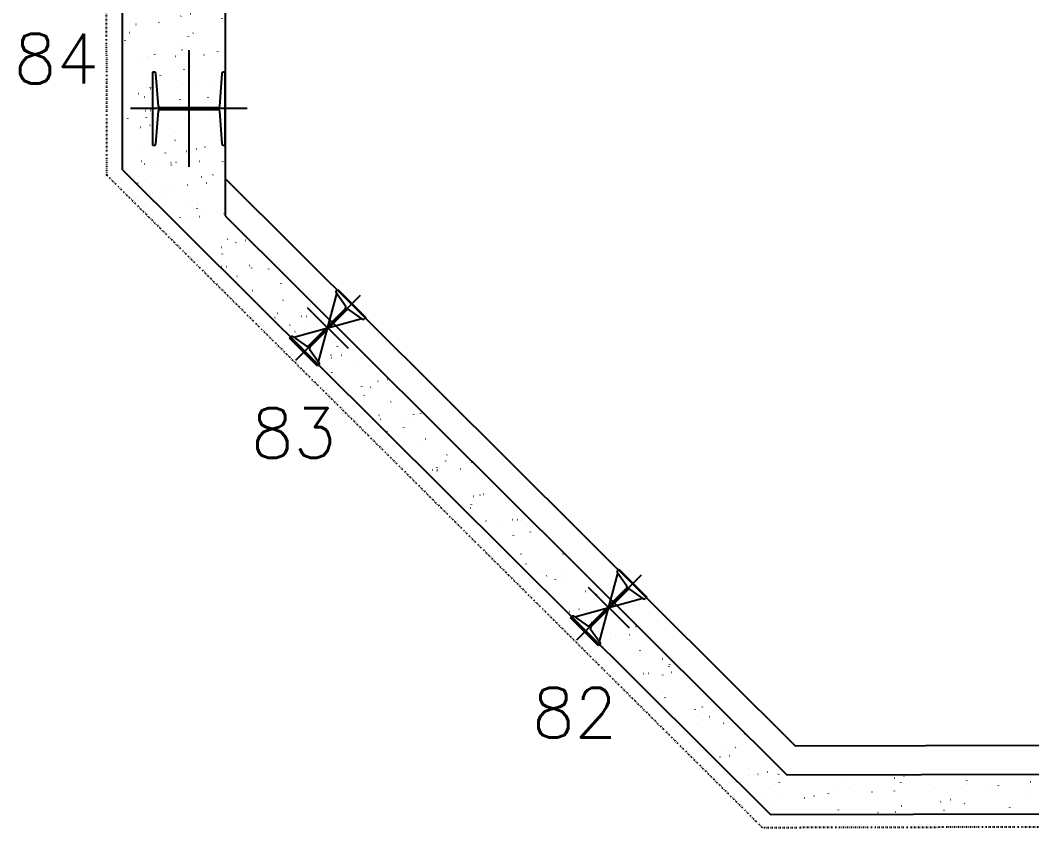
# Model space of a CAD drawing. Extents: x -40810 to 33675, y -2018 to 21213.
# Drawn here: x -11166.5 to -10783.7, y 8685.1 to 8990.5 of the extents above; entities that cross this region are included whole.
import ezdxf

# ---------------------------------------------------------------- set-up
doc = ezdxf.new("R2010")
doc.units = 0
doc.linetypes.add('ESTILO_TQS_0003', pattern=[1.5, 0.5, -0.4, 0.1, -0.5])
doc.layers.get('0').update_dxf_attribs({"color": 1, "lineweight": 9})
for name, color, linetype in [('19', 5, 'Continuous'), ('24', 5, 'ESTILO_TQS_0003'), ('49', 20, 'Continuous'), ('51', 6, 'Continuous'), ('52', 21, 'Continuous')]:
    doc.layers.add(name, color=color, linetype=linetype)
doc.styles.get("Standard").update_dxf_attribs({"font": 'romans.shx', "width": 0.8})

# ---------------------------------------------------------------- blocks, each defined once
blk = doc.blocks.new('_H9EFD498501-001')
for p, q in [((463.800573, 191.457321), (463.810363, 191.53168)), ((483.405033, 192.325287), (483.478255, 192.34152)), ((487.066143, 193.136936), (487.139365, 193.153168)), ((510.860536, 191.381069), (510.906193, 191.44057)), ((460.926458, 189.55709), (460.972115, 189.616592)), ((466.197815, 188.510539), (466.271038, 188.526772)), ((485.893497, 190.469079), (485.939154, 190.528581)), ((498.975725, 188.520921), (498.985514, 188.59528)), ((508.463538, 188.25724), (508.509195, 188.316741)), ((522.814141, 189.51287), (522.82393, 189.587228)), ((533.430577, 189.169229), (533.476234, 189.22873)), ((535.016459, 190.876707), (535.089682, 190.89294)), ((449.356709, 184.776955), (449.429931, 184.793188)), ((451.049261, 184.640886), (451.05905, 184.715244)), ((453.017819, 185.588604), (453.091041, 185.604837)), ((458.52946, 186.433261), (458.575117, 186.492763)), ((475.063887, 186.971285), (475.073677, 187.045643)), ((483.496499, 187.345251), (483.542156, 187.404752)), ((504.629246, 184.140024), (504.702468, 184.156257)), ((517.809242, 187.061959), (517.882465, 187.078192)), ((534.077455, 185.026834), (534.087244, 185.101192)), ((438.19396, 182.302233), (438.19396, 182.302233)), ((438.19396, 182.302233), (438.19396, 182.302233)), ((438.19396, 182.302233), (438.19396, 182.302233)), ((462.312575, 180.15485), (462.322364, 180.229208)), ((486.224412, 181.704486), (486.234201, 181.778844)), ((500.968136, 183.328376), (501.041358, 183.344609)), ((502.208514, 180.105534), (502.254171, 180.165036)), ((510.062828, 182.696435), (510.072618, 182.770793)), ((527.175553, 181.017523), (527.22121, 181.077025)), ((438.38323, 178.472229), (438.38323, 178.472229)), ((438.38323, 178.472229), (438.38323, 178.472229)), ((450.240946, 178.501127), (450.240946, 178.501127)), ((452.447045, 178.506504), (452.447045, 178.506504)), ((452.447045, 178.506504), (452.447045, 178.506504)), ((462.098663, 178.530026), (462.098663, 178.530026)), ((462.098663, 178.530026), (462.098663, 178.530026)), ((462.098663, 178.530026), (462.098663, 178.530026)), ((473.956379, 178.558925), (473.956379, 178.558925)), ((473.956379, 178.558925), (473.956379, 178.558925)), ((473.956379, 178.558925), (473.956379, 178.558925)), ((476.759756, 178.565757), (476.759756, 178.565757)), ((477.241475, 179.193545), (477.287132, 179.253047)), ((479.515647, 178.572473), (479.515647, 178.572473)), ((479.515647, 178.572473), (479.515647, 178.572473)), ((483.760919, 179.513627), (483.834141, 179.52986)), ((485.814096, 178.587823), (485.814096, 178.587823)), ((485.814096, 178.587823), (485.814096, 178.587823)), ((497.671812, 178.616722), (497.671812, 178.616722)), ((497.671812, 178.616722), (497.671812, 178.616722)), ((501.072468, 178.62501), (501.072468, 178.62501)), ((509.529528, 178.645621), (509.529528, 178.645621)), ((521.387245, 178.67452), (521.387245, 178.67452)), ((525.38518, 178.684263), (525.38518, 178.684263)), ((533.244961, 178.703418), (533.244961, 178.703418)), ((533.244961, 178.703418), (533.244961, 178.703418)), ((533.244961, 178.703418), (533.244961, 178.703418))]:
    blk.add_line(p, q)
blk = doc.blocks.new('_H9EFD498501-000')
for p, q in [((197.190709, 417.339344), (197.200499, 417.413702)), ((198.965009, 417.424696), (199.010666, 417.484197)), ((197.112982, 416.748949), (197.112982, 416.748949)), ((197.869192, 415.9966), (197.869192, 415.9966)), ((202.822831, 413.71398), (202.896053, 413.730213)), ((200.648124, 413.231859), (200.648124, 413.231859)), ((208.454023, 412.853307), (208.463813, 412.927666)), ((207.594078, 406.321372), (207.594078, 406.321372)), ((207.594078, 406.321372), (207.594078, 406.321372)), ((207.594078, 406.321372), (207.594078, 406.321372)), ((216.941945, 409.227005), (216.987602, 409.286507)), ((219.614548, 407.586508), (219.624337, 407.660867)), ((208.954797, 404.9676), (208.954797, 404.9676)), ((208.954797, 404.9676), (208.954797, 404.9676)), ((209.117901, 404.974721), (209.19283, 404.977993)), ((211.243783, 402.690302), (211.243783, 402.690302)), ((211.243783, 402.690302), (211.243783, 402.690302)), ((211.243783, 402.690302), (211.243783, 402.690302)), ((211.630745, 402.305316), (211.630745, 402.305316)), ((211.630745, 402.305316), (211.630745, 402.305316)), ((211.630745, 402.305316), (211.630745, 402.305316)), ((213.198062, 404.347882), (213.243719, 404.407384)), ((216.724825, 403.90542), (216.798047, 403.921653)), ((219.233264, 405.416368), (219.308193, 405.419639)), ((220.385935, 404.717068), (220.459157, 404.733301)), ((221.10648, 405.498154), (221.181409, 405.501425)), ((230.701651, 401.762022), (230.711441, 401.83638)), ((218.075173, 395.893794), (218.075173, 395.893794)), ((218.075173, 395.893794), (218.075173, 395.893794)), ((231.174998, 396.150192), (231.220655, 396.209693)), ((234.287928, 394.908508), (234.36115, 394.924741)), ((237.949038, 395.720157), (238.02226, 395.73639)), ((221.839443, 392.148745), (221.839443, 392.148745)), ((221.839443, 392.148745), (221.839443, 392.148745)), ((221.839443, 392.148745), (221.839443, 392.148745)), ((228.778, 393.026363), (228.823657, 393.085864)), ((229.213653, 390.45955), (229.223442, 390.533909)), ((225.392298, 388.614031), (225.392298, 388.614031)), ((225.392298, 388.614031), (225.392298, 388.614031)), ((228.312596, 385.708645), (228.312596, 385.708645)), ((228.312596, 385.708645), (228.312596, 385.708645)), ((228.312596, 385.708645), (228.312596, 385.708645)), ((228.556268, 385.466217), (228.556268, 385.466217)), ((228.556268, 385.466217), (228.556268, 385.466217)), ((228.556268, 385.466217), (228.556268, 385.466217)), ((228.775604, 385.72886), (228.850532, 385.732132)), ((230.648819, 385.810647), (230.723748, 385.813918)), ((239.490396, 386.196678), (239.565324, 386.19995)), ((240.374178, 385.192751), (240.383967, 385.26711)), ((246.754936, 384.828672), (246.800593, 384.888174)), ((232.435102, 381.607189), (232.435102, 381.607189)), ((232.435102, 381.607189), (232.435102, 381.607189)), ((234.643815, 382.096849), (234.717037, 382.113082)), ((251.461281, 379.368265), (251.471071, 379.442623)), ((240.499912, 376.676967), (240.545569, 376.736468)), ((239.037363, 375.03864), (239.037363, 375.03864)), ((239.037363, 375.03864), (239.037363, 375.03864)), ((239.153851, 374.922746), (239.153851, 374.922746)), ((252.206918, 373.099937), (252.280141, 373.11617)), ((243.030762, 371.065632), (243.030762, 371.065632)), ((243.030762, 371.065632), (243.030762, 371.065632)), ((249.973283, 368.065793), (249.983072, 368.140152)), ((258.476848, 368.479276), (258.522505, 368.538778)), ((247.670394, 366.44969), (247.670394, 366.44969)), ((247.670394, 366.44969), (247.670394, 366.44969)), ((249.032735, 366.509171), (249.107664, 366.512443)), ((249.518459, 364.611062), (249.518459, 364.611062)), ((249.518459, 364.611062), (249.518459, 364.611062)), ((249.518459, 364.611062), (249.518459, 364.611062)), ((254.732965, 363.600153), (254.778622, 363.659655)), ((259.148098, 366.950817), (259.223027, 366.954089)), ((261.021314, 367.032604), (261.096242, 367.035875)), ((269.770022, 364.103026), (269.843244, 364.119259)), ((252.915404, 361.231462), (252.915404, 361.231462)), ((252.915404, 361.231462), (252.915404, 361.231462)), ((252.915404, 361.231462), (252.915404, 361.231462)), ((253.626421, 360.524076), (253.626421, 360.524076)), ((256.590026, 361.181091), (256.663248, 361.197324)), ((261.133807, 362.798994), (261.143597, 362.873353)), ((272.220911, 356.974507), (272.2307, 357.048866)), ((259.999554, 354.183485), (259.999554, 354.183485)), ((259.999554, 354.183485), (259.999554, 354.183485)), ((270.312903, 352.278634), (270.35856, 352.338135)), ((272.709901, 355.402463), (272.755558, 355.461964)), ((274.15313, 352.18418), (274.226352, 352.200413)), ((264.22208, 349.982519), (264.22208, 349.982519)), ((264.22208, 349.982519), (264.22208, 349.982519)), ((264.22208, 349.982519), (264.22208, 349.982519)), ((270.49202, 351.372531), (270.565242, 351.388764)), ((266.676957, 347.540177), (266.676957, 347.540177)), ((266.676957, 347.540177), (266.676957, 347.540177)), ((267.028193, 347.190735), (267.028193, 347.190735)), ((267.028193, 347.190735), (267.028193, 347.190735)), ((267.028193, 347.190735), (267.028193, 347.190735)), ((268.690437, 347.26331), (268.765366, 347.266582)), ((270.563653, 347.345097), (270.638582, 347.348368)), ((270.732912, 345.672036), (270.742702, 345.746394)), ((279.40523, 347.731128), (279.480158, 347.7344)), ((289.024918, 345.038917), (289.070575, 345.098419)), ((270.480649, 343.755908), (270.480649, 343.755908)), ((270.480649, 343.755908), (270.480649, 343.755908)), ((270.480649, 343.755908), (270.480649, 343.755908)), ((288.055123, 342.37562), (288.128346, 342.391853)), ((291.716234, 343.187269), (291.789456, 343.203502)), ((274.81774, 339.440963), (274.81774, 339.440963)), ((274.81774, 339.440963), (274.81774, 339.440963)), ((274.81774, 339.440963), (274.81774, 339.440963)), ((281.893437, 340.405237), (281.903226, 340.479595)), ((282.884037, 337.035966), (282.929695, 337.095467)), ((285.281036, 340.159794), (285.326693, 340.219296)), ((280.43851, 333.848893), (280.43851, 333.848893)), ((280.43851, 333.848893), (280.43851, 333.848893)), ((280.961744, 333.32833), (280.961744, 333.32833)), ((280.961744, 333.32833), (280.961744, 333.32833)), ((292.98054, 334.58075), (292.99033, 334.655109)), ((288.41101, 329.563961), (288.484232, 329.580194)), ((301.596053, 329.796249), (301.64171, 329.855751)), ((304.243854, 330.094714), (304.253644, 330.169073)), ((285.413399, 328.899406), (285.413399, 328.899406)), ((285.413399, 328.899406), (285.413399, 328.899406)), ((286.385992, 327.93178), (286.385992, 327.93178)), ((286.385992, 327.93178), (286.385992, 327.93178)), ((288.947569, 328.043621), (289.022497, 328.046893)), ((299.062932, 328.485267), (299.137861, 328.488539)), ((300.936148, 328.567054), (301.011076, 328.570325)), ((291.44284, 322.900753), (291.44284, 322.900753)), ((291.44284, 322.900753), (291.44284, 322.900753)), ((291.44284, 322.900753), (291.44284, 322.900753)), ((291.492542, 323.278279), (291.502331, 323.352637)), ((295.455172, 321.793297), (295.500829, 321.852799)), ((297.85217, 324.917126), (297.897827, 324.976628)), ((294.200063, 320.157608), (294.200063, 320.157608)), ((294.200063, 320.157608), (294.200063, 320.157608)), ((296.009059, 318.35785), (296.009059, 318.35785)), ((296.009059, 318.35785), (296.009059, 318.35785)), ((302.653067, 318.01148), (302.662856, 318.085838)), ((305.974114, 320.567049), (306.047336, 320.583282)), ((314.167187, 314.553581), (314.212844, 314.613082)), ((301.923935, 312.473176), (301.923935, 312.473176)), ((301.923935, 312.473176), (301.923935, 312.473176)), ((313.74017, 312.186993), (313.74996, 312.261352)), ((323.537217, 311.570138), (323.61044, 311.586371)), ((305.74379, 308.672825), (305.74379, 308.672825)), ((305.74379, 308.672825), (305.74379, 308.672825)), ((305.74379, 308.672825), (305.74379, 308.672825)), ((306.604718, 307.816293), (306.604718, 307.816293)), ((306.604718, 307.816293), (306.604718, 307.816293)), ((306.604718, 307.816293), (306.604718, 307.816293)), ((306.696111, 307.836555), (306.769334, 307.852788)), ((307.961616, 306.466324), (307.961616, 306.466324)), ((307.961616, 306.466324), (307.961616, 306.466324)), ((308.026306, 306.550629), (308.071963, 306.610131)), ((308.605271, 308.79776), (308.6802, 308.801032)), ((310.357221, 308.648203), (310.430444, 308.664436)), ((310.423304, 309.674458), (310.468962, 309.733959)), ((310.478487, 308.879547), (310.553415, 308.882818)), ((319.320063, 309.265578), (319.394992, 309.26885)), ((325.003484, 307.700957), (325.013274, 307.775315)), ((312.40503, 302.045599), (312.40503, 302.045599)), ((324.259215, 298.839643), (324.332437, 298.855876)), ((326.738322, 299.310913), (326.783979, 299.370414)), ((327.920325, 299.651292), (327.993547, 299.667525)), ((317.200378, 297.274737), (317.200378, 297.274737)), ((317.200378, 297.274737), (317.200378, 297.274737)), ((317.200378, 297.274737), (317.200378, 297.274737)), ((323.412696, 295.617723), (323.422486, 295.692081)), ((321.723169, 292.775039), (321.723169, 292.775039)), ((321.723169, 292.775039), (321.723169, 292.775039)), ((321.723169, 292.775039), (321.723169, 292.775039)), ((322.886125, 291.618021), (322.886125, 291.618021)), ((322.886125, 291.618021), (322.886125, 291.618021)), ((322.994439, 294.43179), (323.040096, 294.491291)), ((325.101589, 289.41387), (325.101589, 289.41387)), ((325.101589, 289.41387), (325.101589, 289.41387)), ((328.862403, 289.578071), (328.937331, 289.581342)), ((334.4998, 289.793236), (334.509589, 289.867595)), ((338.977766, 290.019717), (339.052695, 290.022989)), ((340.850981, 290.101504), (340.92591, 290.104775)), ((341.822319, 289.842732), (341.895541, 289.858965)), ((327.796037, 286.73318), (327.796037, 286.73318)), ((327.796037, 286.73318), (327.796037, 286.73318)), ((327.796037, 286.73318), (327.796037, 286.73318)), ((339.309456, 284.068244), (339.355113, 284.127746)), ((345.763114, 285.3072), (345.772903, 285.381558)), ((333.367221, 281.190444), (333.367221, 281.190444)), ((335.484722, 279.083754), (335.484722, 279.083754)), ((335.484722, 279.083754), (335.484722, 279.083754)), ((335.484722, 279.083754), (335.484722, 279.083754)), ((335.565573, 279.189121), (335.61123, 279.248623)), ((338.391697, 276.191624), (338.391697, 276.191624)), ((338.391697, 276.191624), (338.391697, 276.191624)), ((342.178205, 277.031072), (342.251428, 277.047305)), ((358.135614, 276.977282), (358.181271, 277.036783)), ((344.172326, 273.223966), (344.182115, 273.298324)), ((343.848316, 270.762867), (343.848316, 270.762867)), ((343.848316, 270.762867), (343.848316, 270.762867)), ((344.459387, 270.154915), (344.459387, 270.154915)), ((344.459387, 270.154915), (344.459387, 270.154915)), ((344.459387, 270.154915), (344.459387, 270.154915)), ((348.520105, 270.33221), (348.595034, 270.335482)), ((350.393321, 270.413997), (350.468249, 270.417268)), ((351.880591, 268.825576), (351.926248, 268.885078)), ((359.234897, 270.800028), (359.309826, 270.8033)), ((359.741309, 268.034161), (359.814531, 268.050394)), ((348.987356, 265.650067), (348.987356, 265.650067)), ((348.987356, 265.650067), (348.987356, 265.650067)), ((349.246275, 265.39247), (349.246275, 265.39247)), ((355.259429, 267.399479), (355.269219, 267.473837)), ((354.329411, 260.335289), (354.329411, 260.335289)), ((366.522743, 262.913443), (366.532533, 262.987801)), ((370.706749, 261.734614), (370.752406, 261.794115)), ((377.683268, 257.646644), (377.693058, 257.721002)), ((359.583016, 255.108511), (359.583016, 255.108511)), ((359.583016, 255.108511), (359.583016, 255.108511)), ((359.583016, 255.108511), (359.583016, 255.108511)), ((360.463307, 255.303666), (360.536529, 255.319899)), ((364.124417, 256.115315), (364.197639, 256.131548)), ((364.451725, 253.582908), (364.497382, 253.642409)), ((363.007828, 251.701185), (363.007828, 251.701185)), ((363.817186, 250.89596), (363.817186, 250.89596)), ((363.817186, 250.89596), (363.817186, 250.89596)), ((364.810507, 249.907712), (364.810507, 249.907712)), ((364.810507, 249.907712), (364.810507, 249.907712)), ((364.931955, 250.830209), (364.941745, 250.904567)), ((368.777236, 251.112521), (368.852165, 251.115792)), ((378.8926, 251.554167), (378.967528, 251.557439)), ((380.765815, 251.635954), (380.840744, 251.639225)), ((385.674881, 249.615774), (385.720538, 249.675276)), ((376.019059, 245.005722), (376.028849, 245.08008)), ((378.02641, 246.306755), (378.099632, 246.322988)), ((381.68752, 247.118404), (381.760743, 247.134637)), ((383.277883, 246.491945), (383.32354, 246.551447)), ((370.178675, 244.566954), (370.178675, 244.566954)), ((370.178675, 244.566954), (370.178675, 244.566954)), ((370.178675, 244.566954), (370.178675, 244.566954)), ((375.291602, 239.480135), (375.291602, 239.480135)), ((376.769381, 238.009901), (376.769381, 238.009901)), ((377.022859, 238.34024), (377.068517, 238.399741)), ((387.282373, 240.519686), (387.292163, 240.594044)), ((395.589514, 237.309844), (395.662736, 237.326077)), ((380.774335, 234.025397), (380.774335, 234.025397)), ((380.774335, 234.025397), (380.774335, 234.025397)), ((380.774335, 234.025397), (380.774335, 234.025397)), ((398.246016, 234.373106), (398.291673, 234.432607)), ((398.442898, 235.252887), (398.452687, 235.327245)), ((383.174985, 231.637006), (383.174985, 231.637006)), ((383.174985, 231.637006), (383.174985, 231.637006)), ((383.174985, 231.637006), (383.174985, 231.637006)), ((388.434939, 231.86666), (388.509868, 231.869932)), ((390.308154, 231.948446), (390.383083, 231.951718)), ((395.849018, 231.249277), (395.894675, 231.308779)), ((399.149731, 232.334478), (399.22466, 232.337749)), ((385.772697, 229.052557), (385.772697, 229.052557)), ((385.772697, 229.052557), (385.772697, 229.052557)), ((385.772697, 229.052557), (385.772697, 229.052557)), ((390.530934, 224.318616), (390.530934, 224.318616)), ((390.530934, 224.318616), (390.530934, 224.318616)), ((391.369994, 223.483841), (391.369994, 223.483841)), ((391.369994, 223.483841), (391.369994, 223.483841)), ((395.945401, 224.498184), (396.018623, 224.514417)), ((396.778689, 222.611965), (396.788478, 222.686323)), ((396.253792, 218.62498), (396.253792, 218.62498)), ((408.042003, 218.125929), (408.051792, 218.200287)), ((410.81715, 219.130438), (410.862807, 219.189939)), ((408.420152, 216.006609), (408.465809, 216.06611)), ((413.508504, 215.501273), (413.581726, 215.517506)), ((401.965654, 212.942284), (401.965654, 212.942284)), ((401.965654, 212.942284), (401.965654, 212.942284)), ((402.532783, 212.378051), (402.532783, 212.378051)), ((402.532783, 212.378051), (402.532783, 212.378051)), ((404.292487, 210.627332), (404.292487, 210.627332)), ((404.292487, 210.627332), (404.292487, 210.627332)), ((408.69207, 212.646971), (408.766999, 212.650242)), ((418.807434, 213.088617), (418.882362, 213.091889)), ((419.202527, 212.85913), (419.212317, 212.933488)), ((420.680649, 213.170404), (420.755578, 213.173675)), ((406.734888, 208.197403), (406.734888, 208.197403)), ((406.734888, 208.197403), (406.734888, 208.197403)), ((406.734888, 208.197403), (406.734888, 208.197403)), ((427.132167, 208.766892), (427.177824, 208.826394)), ((417.891612, 203.582427), (417.964834, 203.59866)), ((423.388285, 203.887769), (423.433942, 203.947271)), ((412.561313, 202.400728), (412.561313, 202.400728)), ((412.561313, 202.400728), (412.561313, 202.400728)), ((412.561313, 202.400728), (412.561313, 202.400728)), ((414.230502, 202.770778), (414.303724, 202.787011)), ((417.538318, 200.218208), (417.548108, 200.292566)), ((420.991286, 200.763941), (421.036944, 200.823442)), ((417.215983, 197.769825), (417.215983, 197.769825)), ((418.05404, 196.936047), (418.05404, 196.936047)), ((418.05404, 196.936047), (418.05404, 196.936047)), ((428.801632, 195.732172), (428.811422, 195.80653)), ((421.890582, 193.119096), (421.890582, 193.119096)), ((421.890582, 193.119096), (421.890582, 193.119096)), ((421.890582, 193.119096), (421.890582, 193.119096)), ((423.156972, 191.859171), (423.156972, 191.859171)), ((423.156972, 191.859171), (423.156972, 191.859171)), ((423.156972, 191.859171), (423.156972, 191.859171)), ((428.349773, 193.40111), (428.424701, 193.404381)), ((430.222988, 193.482896), (430.297917, 193.486168)), ((431.793606, 193.773867), (431.866828, 193.7901)), ((435.454716, 194.585515), (435.527938, 194.601748)), ((439.064565, 193.868928), (439.139493, 193.872199)), ((439.703302, 193.524224), (439.748959, 193.583726)), ((435.959419, 188.645101), (436.005076, 188.704603)), ((439.962157, 190.465373), (439.971947, 190.539731)), ((427.697078, 187.342248), (427.697078, 187.342248)), ((427.697078, 187.342248), (427.697078, 187.342248)), ((427.697078, 187.342248), (427.697078, 187.342248)), ((433.562421, 185.521272), (433.608078, 185.580774)), ((439.213957, 184.782232), (439.213957, 184.782232)), ((439.213957, 184.782232), (439.213957, 184.782232)), ((431.815593, 183.244762), (431.815593, 183.244762)), ((431.815593, 183.244762), (431.815593, 183.244762)), ((433.752632, 181.317615), (433.752632, 181.317615)), ((433.752632, 181.317615), (433.752632, 181.317615)), ((433.752632, 181.317615), (433.752632, 181.317615))]:
    blk.add_line(p, q)
blk = doc.blocks.new('_H9EFD498501-008')
for p, q in [((191.437375, 685.660658), (191.437375, 685.660658)), ((191.664508, 685.670575), (191.739437, 685.673847)), ((196.880736, 685.103059), (196.890525, 685.177417)), ((200.506085, 686.056607), (200.581014, 686.059878)), ((208.529209, 685.680765), (208.602431, 685.696997)), ((210.621448, 686.498253), (210.696377, 686.501525)), ((212.494664, 686.580039), (212.569592, 686.583311)), ((221.33624, 686.966071), (221.411169, 686.969342)), ((191.437375, 681.891596), (191.437375, 681.891596)), ((191.437375, 681.891596), (191.437375, 681.891596)), ((191.437375, 681.891596), (191.437375, 681.891596)), ((204.868099, 684.869116), (204.941321, 684.885349)), ((210.1554, 685.013815), (210.201057, 685.073316)), ((208.14405, 680.617023), (208.153839, 680.691381)), ((195.392737, 673.800587), (195.402526, 673.874946)), ((203.900377, 676.862109), (203.946034, 676.921611)), ((219.304574, 675.350224), (219.314364, 675.424582)), ((222.431203, 675.872205), (222.504425, 675.888438)), ((226.092313, 676.683853), (226.165535, 676.700086)), ((228.132336, 676.816124), (228.177993, 676.875626)), ((200.156494, 671.982986), (200.202151, 672.042488)), ((205.223985, 672.057456), (205.297208, 672.073689)), ((191.437375, 669.001039), (191.437375, 669.001039)), ((192.043989, 669.135522), (192.117211, 669.151755)), ((197.759496, 668.859157), (197.805153, 668.918659)), ((206.553262, 668.533789), (206.563051, 668.608147)), ((210.048424, 666.3691), (210.123353, 666.372371)), ((220.163787, 666.810746), (220.238716, 666.814017)), ((221.877313, 668.664419), (221.92297, 668.72392)), ((222.037003, 666.892532), (222.111932, 666.895804)), ((191.437375, 665.556524), (191.437375, 665.556524)), ((191.437375, 665.556524), (191.437375, 665.556524)), ((191.437375, 665.556524), (191.437375, 665.556524)), ((199.333632, 665.901282), (199.408561, 665.904553)), ((201.206847, 665.983068), (201.281776, 665.98634)), ((217.640365, 662.709302), (217.650155, 662.78366)), ((218.13343, 663.785296), (218.179087, 663.844797)), ((222.787089, 663.060545), (222.860311, 663.076778)), ((191.437375, 660.62001), (191.437375, 660.62001)), ((191.504472, 660.707452), (191.550129, 660.766953)), ((193.801949, 661.717353), (193.811738, 661.791712)), ((205.945983, 659.326962), (206.019205, 659.343195)), ((209.607093, 660.13861), (209.680315, 660.154843)), ((215.736432, 660.661467), (215.782089, 660.720968)), ((191.437375, 656.110481), (191.437375, 656.110481)), ((191.437375, 656.110481), (191.437375, 656.110481)), ((191.437375, 656.110481), (191.437375, 656.110481)), ((204.889053, 655.892867), (204.898842, 655.967225)), ((228.903679, 658.223266), (228.913469, 658.297624)), ((209.481408, 652.509761), (209.527065, 652.569263)), ((216.152367, 651.40683), (216.162156, 651.481189)), ((227.170197, 651.141699), (227.243419, 651.157932)), ((192.13774, 649.076431), (192.147529, 649.15079)), ((205.737525, 647.630638), (205.783182, 647.69014)), ((223.509087, 650.33005), (223.582309, 650.346283)), ((229.706127, 647.123239), (229.781055, 647.12651)), ((191.437375, 645.452389), (191.437375, 645.452389)), ((191.437375, 645.452389), (191.437375, 645.452389)), ((191.437375, 643.756634), (191.437375, 643.756634)), ((191.437375, 643.219923), (191.437375, 643.219923)), ((193.121873, 643.593367), (193.195096, 643.6096)), ((198.760608, 645.772128), (198.835537, 645.7754)), ((203.340527, 644.50681), (203.386184, 644.566311)), ((203.401054, 644.590395), (203.410843, 644.664753)), ((206.30187, 646.515302), (206.375092, 646.531535)), ((208.875971, 646.213775), (208.9509, 646.217046)), ((210.749187, 646.295561), (210.824115, 646.298832)), ((219.590763, 646.681592), (219.665692, 646.684864)), ((227.312891, 646.140031), (227.322681, 646.21439)), ((227.458344, 644.312071), (227.504001, 644.371572)), ((214.561579, 639.323596), (214.571368, 639.397954)), ((223.714461, 639.432948), (223.760118, 639.492449)), ((197.085503, 636.355104), (197.13116, 636.414605)), ((221.317463, 636.309119), (221.36312, 636.36862)), ((223.864973, 637.518391), (223.938195, 637.534624)), ((201.810266, 632.507161), (201.820056, 632.581519)), ((207.023867, 633.784808), (207.097089, 633.801041)), ((210.684977, 634.596456), (210.758199, 634.612689)), ((225.648682, 633.499109), (225.658472, 633.573468)), ((191.437375, 630.329366), (191.437375, 630.329366)), ((191.437375, 630.329366), (191.437375, 630.329366)), ((191.437375, 630.329366), (191.437375, 630.329366)), ((191.437375, 628.99432), (191.437375, 628.99432)), ((191.437375, 628.99432), (191.437375, 628.99432)), ((191.437375, 628.99432), (191.437375, 628.99432)), ((193.341621, 631.475981), (193.387278, 631.535482)), ((215.062439, 628.157413), (215.108096, 628.216915)), ((191.437375, 625.348254), (191.437375, 625.348254)), ((191.437375, 625.348254), (191.437375, 625.348254)), ((191.437375, 625.348254), (191.437375, 625.348254)), ((197.588155, 625.616803), (197.663084, 625.620075)), ((199.46137, 625.69859), (199.536299, 625.701861)), ((208.302947, 626.084621), (208.377876, 626.087893)), ((212.89737, 626.682674), (212.907159, 626.757033)), ((218.41831, 626.526267), (218.493239, 626.529539)), ((220.291526, 626.608054), (220.366454, 626.611325)), ((224.586971, 624.787896), (224.660193, 624.804129)), ((228.248081, 625.599545), (228.321303, 625.615778)), ((229.133103, 626.994085), (229.208031, 626.997357)), ((207.379754, 620.973148), (207.452976, 620.989381)), ((208.921558, 620.154462), (208.967216, 620.213963)), ((211.318557, 623.27829), (211.364214, 623.337792)), ((224.160684, 622.196638), (224.170473, 622.270996)), ((191.437375, 617.438808), (191.437375, 617.438808)), ((194.199758, 618.051213), (194.27298, 618.067446)), ((200.146057, 619.866239), (200.155847, 619.940597)), ((211.409371, 615.380203), (211.419161, 615.454561)), ((229.295492, 615.0806), (229.34115, 615.140101)), ((198.658059, 608.563767), (198.667848, 608.638126)), ((202.666535, 612.002756), (202.712192, 612.062257)), ((211.762861, 609.054302), (211.836083, 609.070535)), ((222.569896, 610.113404), (222.579685, 610.187762)), ((224.942857, 611.976237), (225.01608, 611.99247)), ((226.898494, 611.956771), (226.944151, 612.016272)), ((191.437375, 605.24412), (191.437375, 605.24412)), ((191.437375, 605.24412), (191.437375, 605.24412)), ((197.015131, 605.48765), (197.09006, 605.490921)), ((198.922652, 607.123633), (198.968309, 607.183134)), ((207.130494, 605.929296), (207.205423, 605.932567)), ((208.101751, 608.242653), (208.174973, 608.258886)), ((209.00371, 606.011082), (209.078638, 606.014354)), ((217.845286, 606.397114), (217.920215, 606.400385)), ((227.96065, 606.83876), (228.035578, 606.842032)), ((229.833865, 606.920547), (229.908794, 606.923818)), ((191.437375, 604.54825), (191.437375, 604.54825)), ((191.437375, 604.54825), (191.437375, 604.54825)), ((191.437375, 604.54825), (191.437375, 604.54825)), ((196.525654, 603.999804), (196.571311, 604.059306)), ((209.818583, 603.296968), (209.828373, 603.371327)), ((220.643471, 603.805065), (220.689128, 603.864567)), ((191.437375, 597.368631), (191.437375, 597.368631)), ((191.437375, 597.368631), (191.437375, 597.368631)), ((216.899588, 598.925942), (216.945245, 598.985444)), ((220.905687, 597.472482), (220.915476, 597.54684)), ((225.664855, 599.245742), (225.738077, 599.261975)), ((229.325965, 600.057391), (229.399187, 600.073624)), ((197.067271, 596.480533), (197.07706, 596.554892)), ((208.457638, 595.430994), (208.53086, 595.447227)), ((214.50259, 595.802114), (214.548247, 595.861615)), ((191.437375, 591.657692), (191.437375, 591.657692)), ((191.437375, 591.657692), (191.437375, 591.657692)), ((191.437375, 591.657692), (191.437375, 591.657692)), ((191.616532, 591.69741), (191.689754, 591.713643)), ((195.277642, 592.509059), (195.350864, 592.525292)), ((208.154374, 590.656047), (208.164164, 590.730405)), ((206.55747, 585.800143), (206.632399, 585.803414)), ((208.247566, 587.650408), (208.293223, 587.709909)), ((216.672833, 586.241789), (216.747762, 586.24506)), ((218.546049, 586.323575), (218.620977, 586.326847)), ((219.417688, 586.17001), (219.427478, 586.244369)), ((226.020742, 586.434082), (226.093964, 586.450315)), ((227.387626, 586.709607), (227.462554, 586.712878)), ((191.437375, 585.139985), (191.437375, 585.139985)), ((191.437375, 585.139985), (191.437375, 585.139985)), ((191.437375, 585.139985), (191.437375, 585.139985)), ((195.403062, 583.839611), (195.412851, 583.91397)), ((195.842678, 585.332325), (195.917607, 585.335596)), ((197.715893, 585.414111), (197.790822, 585.417382)), ((204.503683, 582.771285), (204.54934, 582.830786)), ((209.179635, 582.700499), (209.252858, 582.716732)), ((212.840745, 583.512148), (212.913968, 583.528381)), ((191.437375, 578.767135), (191.437375, 578.767135)), ((191.437375, 578.767135), (191.437375, 578.767135)), ((191.972418, 578.885751), (192.045641, 578.901984)), ((202.106685, 579.647456), (202.152342, 579.706958)), ((206.666376, 579.353575), (206.676165, 579.427933)), ((226.224502, 579.452717), (226.270159, 579.512219)), ((222.480619, 574.573594), (222.526276, 574.633096)), ((193.915063, 572.53714), (193.924852, 572.611498)), ((195.851661, 571.495751), (195.897319, 571.555252)), ((217.8269, 574.086776), (217.83669, 574.161134)), ((220.083621, 571.449766), (220.129278, 571.509267)), ((226.742739, 573.703588), (226.815961, 573.719821)), ((192.107779, 566.616628), (192.153436, 566.676129)), ((196.355526, 566.966905), (196.428748, 566.983138)), ((205.075588, 567.270341), (205.085377, 567.344699)), ((209.535522, 569.88884), (209.608744, 569.905073)), ((226.215173, 566.554282), (226.290101, 566.557553)), ((228.088388, 566.636068), (228.163317, 566.63934)), ((228.914004, 568.262289), (228.923793, 568.336648)), ((191.437375, 565.876577), (191.437375, 565.876577)), ((191.437375, 565.876577), (191.437375, 565.876577)), ((191.437375, 565.876577), (191.437375, 565.876577)), ((191.437375, 565.742941), (191.437375, 565.742941)), ((191.437375, 565.742941), (191.437375, 565.742941)), ((191.437375, 565.742941), (191.437375, 565.742941)), ((191.437375, 565.03585), (191.437375, 565.03585)), ((191.437375, 565.03585), (191.437375, 565.03585)), ((192.694416, 566.155256), (192.767638, 566.171489)), ((195.269654, 565.203171), (195.344583, 565.206443)), ((205.385017, 565.644817), (205.459946, 565.648089)), ((207.258233, 565.726604), (207.333161, 565.729875)), ((213.828597, 563.29806), (213.874254, 563.357562)), ((216.099809, 566.112635), (216.174738, 566.115907)), ((192.324275, 560.453906), (192.334065, 560.528264)), ((216.162691, 561.445854), (216.172481, 561.520212)), ((227.098626, 560.891928), (227.171848, 560.908161)), ((207.687716, 555.295108), (207.733374, 555.35461)), ((210.084715, 558.418937), (210.130372, 558.478438)), ((210.25752, 557.158345), (210.330742, 557.174578)), ((213.91863, 557.969993), (213.991852, 557.986226)), ((227.426005, 556.959818), (227.435795, 557.034176)), ((191.437375, 553.717234), (191.437375, 553.717234)), ((191.437375, 553.717234), (191.437375, 553.717234)), ((191.437375, 552.986019), (191.437375, 552.986019)), ((191.437375, 552.986019), (191.437375, 552.986019)), ((193.050302, 553.343597), (193.123525, 553.35983)), ((203.411379, 554.629419), (203.421168, 554.703777)), ((214.674693, 550.143383), (214.684482, 550.217741)), ((227.820623, 548.161434), (227.893845, 548.177667)), ((228.061651, 550.221246), (228.107308, 550.280748)), ((191.437375, 544.931716), (191.437375, 544.931716)), ((191.437375, 544.931716), (191.437375, 544.931716)), ((191.437375, 544.931716), (191.437375, 544.931716)), ((194.097201, 545.047846), (194.17213, 545.051118)), ((195.970416, 545.129632), (196.045345, 545.132904)), ((201.432693, 547.143403), (201.47835, 547.202904)), ((204.811993, 545.515664), (204.886922, 545.518935)), ((210.613406, 544.346685), (210.686628, 544.362918)), ((214.927356, 545.95731), (215.002285, 545.960582)), ((216.800572, 546.039097), (216.8755, 546.042368)), ((225.642149, 546.425128), (225.717077, 546.4284)), ((225.664652, 547.097418), (225.710309, 547.156919)), ((225.835217, 544.876584), (225.845007, 544.950942)), ((191.437375, 540.095462), (191.437375, 540.095462)), ((191.437375, 540.095462), (191.437375, 540.095462)), ((191.437375, 540.095462), (191.437375, 540.095462)), ((193.7723, 540.613102), (193.845522, 540.629335)), ((197.43341, 541.424751), (197.506632, 541.440984)), ((197.68881, 542.26428), (197.734467, 542.323781)), ((201.92338, 543.326947), (201.93317, 543.401306)), ((195.291812, 539.140451), (195.337469, 539.199952)), ((213.083905, 538.060148), (213.093694, 538.134507)), ((219.409629, 538.945712), (219.455286, 539.005214)), ((191.437375, 534.117251), (191.437375, 534.117251)), ((191.437375, 534.117251), (191.437375, 534.117251)), ((214.996514, 532.427839), (215.069736, 532.444072)), ((215.665746, 534.066589), (215.711403, 534.126091)), ((224.171008, 532.235662), (224.180798, 532.31002)), ((228.17651, 535.349774), (228.249732, 535.366007)), ((200.332592, 531.243713), (200.342382, 531.318072)), ((211.335404, 531.616191), (211.408626, 531.632424)), ((213.268748, 530.94276), (213.314405, 531.002262)), ((191.437375, 527.204904), (191.437375, 527.204904)), ((191.437375, 527.204904), (191.437375, 527.204904)), ((191.437375, 524.827581), (191.437375, 524.827581)), ((191.437375, 524.827581), (191.437375, 524.827581)), ((193.524177, 524.918693), (193.599106, 524.921964)), ((194.128187, 527.801443), (194.201409, 527.817675)), ((203.63954, 525.360339), (203.714469, 525.36361)), ((205.512756, 525.442125), (205.587684, 525.445397)), ((211.419696, 525.419226), (211.429485, 525.493585)), ((214.354332, 525.828157), (214.429261, 525.831428)), ((224.469696, 526.269803), (224.544624, 526.273075)), ((226.342911, 526.35159), (226.41784, 526.354861)), ((207.013724, 522.791055), (207.059381, 522.850556)), ((222.68301, 520.93319), (222.692799, 521.007549)), ((228.898507, 522.619279), (228.97173, 522.635512)), ((198.668383, 518.602791), (198.678173, 518.67715)), ((203.269841, 517.911932), (203.315498, 517.971433)), ((211.69129, 518.804531), (211.764513, 518.820764)), ((191.437375, 514.314346), (191.437375, 514.314346)), ((191.437375, 514.314346), (191.437375, 514.314346)), ((191.437375, 514.314346), (191.437375, 514.314346)), ((194.850184, 515.070948), (194.923406, 515.087181)), ((198.511294, 515.882596), (198.584516, 515.898829)), ((200.872843, 514.788103), (200.9185, 514.847604)), ((209.931697, 514.116755), (209.941487, 514.191113)), ((224.99066, 514.593364), (225.036317, 514.652866)), ((221.246777, 509.714241), (221.292434, 509.773743)), ((229.254394, 509.80762), (229.327616, 509.823853)), ((194.61782, 506.636397), (194.663477, 506.695899)), ((197.180385, 507.30032), (197.190174, 507.374678)), ((212.413288, 506.074036), (212.48651, 506.090269)), ((213.181879, 505.672832), (213.256808, 505.676103)), ((215.055095, 505.754618), (215.130023, 505.75789)), ((216.074398, 506.885685), (216.14762, 506.901918)), ((218.849779, 506.590412), (218.895436, 506.649914)), ((221.092222, 508.849956), (221.102011, 508.924314)), ((223.896672, 506.14065), (223.9716, 506.143921)), ((191.437375, 504.723446), (191.437375, 504.723446)), ((191.437375, 504.723446), (191.437375, 504.723446)), ((191.437375, 504.723446), (191.437375, 504.723446)), ((191.437375, 502.491562), (191.437375, 502.491562)), ((192.351724, 504.763368), (192.426653, 504.766639)), ((194.224939, 504.845154), (194.299868, 504.848425)), ((195.206071, 502.259288), (195.279293, 502.275521)), ((203.066516, 505.231186), (203.141445, 505.234457)), ((208.340909, 502.033521), (208.350699, 502.107879)), ((191.437375, 501.423789), (191.437375, 501.423789)), ((191.437375, 501.423789), (191.437375, 501.423789)), ((212.594755, 498.438707), (212.640413, 498.498208)), ((195.589597, 495.217086), (195.599386, 495.291444)), ((219.428013, 496.209034), (219.437802, 496.283392)), ((229.976392, 497.077125), (230.049614, 497.093358)), ((199.589178, 490.340442), (199.662401, 490.356675)), ((206.453875, 490.435755), (206.499532, 490.495256)), ((208.850873, 493.559584), (208.89653, 493.619085)), ((212.769174, 493.262377), (212.842397, 493.27861)), ((191.437375, 488.533231), (191.437375, 488.533231)), ((191.437375, 488.533231), (191.437375, 488.533231)), ((191.437375, 488.533231), (191.437375, 488.533231)), ((195.928068, 489.528794), (196.001291, 489.545027)), ((206.6767, 489.392599), (206.68649, 489.466957)), ((191.437375, 484.619312), (191.437375, 484.619312)), ((191.437375, 484.619312), (191.437375, 484.619312)), ((191.7787, 484.634214), (191.853628, 484.637486)), ((193.925388, 482.576164), (193.935177, 482.650522)), ((200.198851, 482.284049), (200.244508, 482.343551)), ((201.894063, 485.07586), (201.968992, 485.079132)), ((203.767279, 485.157647), (203.842207, 485.160918)), ((212.608855, 485.543678), (212.683784, 485.54695)), ((217.940014, 484.906563), (217.949804, 484.980921)), ((222.724219, 485.985325), (222.799147, 485.988596)), ((224.43081, 482.238064), (224.476468, 482.297566)), ((224.597434, 486.067111), (224.672363, 486.070382)), ((226.827809, 485.361893), (226.873466, 485.421395)), ((213.491172, 480.531882), (213.564394, 480.548115)), ((217.152282, 481.343531), (217.225504, 481.359764)), ((229.100539, 479.639764), (229.110328, 479.714122)), ((191.437375, 475.642673), (191.437375, 475.642673)), ((191.437375, 475.642673), (191.437375, 475.642673)), ((196.283955, 476.717134), (196.357177, 476.733367)), ((196.454968, 477.404926), (196.500625, 477.464428)), ((205.188702, 478.090127), (205.198491, 478.164486)), ((191.437375, 470.865872), (191.437375, 470.865872)), ((191.437375, 470.865872), (191.437375, 470.865872)), ((192.437389, 471.273692), (192.447179, 471.34805)), ((194.05797, 474.281097), (194.103627, 474.340599)), ((216.349226, 472.823328), (216.359016, 472.897687)), ((218.175787, 474.086359), (218.221444, 474.14586)), ((213.847059, 467.720223), (213.920281, 467.736456)), ((214.431904, 469.207236), (214.477561, 469.266737)), ((227.43633, 466.998842), (227.446119, 467.0732)), ((191.437375, 464.515177), (191.437375, 464.515177)), ((191.437375, 463.677834), (191.437375, 463.677834)), ((191.437375, 463.677834), (191.437375, 463.677834)), ((191.437375, 463.677834), (191.437375, 463.677834)), ((192.479462, 464.560675), (192.554391, 464.563947)), ((197.005953, 463.986639), (197.079175, 464.002872)), ((200.667063, 464.798288), (200.740285, 464.814521)), ((201.321039, 464.946707), (201.395968, 464.949978)), ((203.597914, 466.006893), (203.607703, 466.081252)), ((211.436402, 465.388353), (211.511331, 465.391625)), ((212.034906, 466.083407), (212.080563, 466.142908)), ((213.309618, 465.47014), (213.384546, 465.473411)), ((222.151194, 465.856171), (222.226123, 465.859443)), ((191.437375, 462.752116), (191.437375, 462.752116)), ((191.437375, 462.752116), (191.437375, 462.752116)), ((191.437375, 462.752116), (191.437375, 462.752116)), ((214.685017, 460.182406), (214.694807, 460.256765)), ((205.779882, 457.931701), (205.825539, 457.991203)), ((218.230166, 455.801377), (218.303388, 455.81761)), ((225.948331, 455.69637), (225.958121, 455.770729)), ((230.011842, 457.885716), (230.057499, 457.945218)), ((201.933705, 453.365971), (201.943494, 453.44033)), ((202.035999, 453.052578), (202.081656, 453.11208)), ((214.569056, 454.989728), (214.642278, 455.005961)), ((191.437375, 449.861558), (191.437375, 449.861558)), ((191.437375, 449.861558), (191.437375, 449.861558)), ((197.361839, 451.17498), (197.435061, 451.191213)), ((199.639001, 449.92875), (199.684658, 449.988251)), ((213.197019, 448.879935), (213.206808, 448.954293)), ((223.756818, 449.734011), (223.802475, 449.793512)), ((191.437375, 444.411042), (191.437375, 444.411042)), ((191.437375, 444.411042), (191.437375, 444.411042)), ((191.437375, 444.411042), (191.437375, 444.411042)), ((200.148586, 444.791382), (200.223515, 444.794653)), ((202.021802, 444.873168), (202.09673, 444.87644)), ((210.863378, 445.2592), (210.938307, 445.262471)), ((220.012935, 444.854888), (220.058592, 444.914389)), ((220.978742, 445.700846), (221.05367, 445.704118)), ((222.851957, 445.782632), (222.926886, 445.785904)), ((193.383978, 441.777044), (193.429635, 441.836545)), ((200.445706, 442.0635), (200.455496, 442.137858)), ((214.924943, 442.178069), (214.998165, 442.194302)), ((217.615937, 441.731059), (217.661594, 441.79056)), ((224.357543, 443.613136), (224.367333, 443.687494)), ((191.437375, 439.240183), (191.437375, 439.240183)), ((191.437375, 436.971), (191.437375, 436.971)), ((191.437375, 436.971), (191.437375, 436.971)), ((191.437375, 436.971), (191.437375, 436.971)), ((198.083837, 438.444485), (198.157059, 438.460718)), ((201.744947, 439.256134), (201.818169, 439.272367)), ((211.606231, 436.796701), (211.61602, 436.871059)), ((211.360914, 433.579353), (211.406571, 433.638855)), ((198.854918, 429.980266), (198.864708, 430.054624)), ((207.617031, 428.70023), (207.662688, 428.759732)), ((215.64694, 429.447574), (215.720163, 429.463807)), ((219.30805, 430.259222), (219.381273, 430.275455)), ((222.693334, 430.972214), (222.703124, 431.046572)), ((198.439723, 425.632826), (198.512945, 425.649059)), ((205.220033, 425.576402), (205.26569, 425.635903)), ((209.690925, 425.103875), (209.765854, 425.107146)), ((211.564141, 425.185661), (211.639069, 425.188933)), ((220.405717, 425.571693), (220.480646, 425.574964)), ((229.337849, 425.381663), (229.383507, 425.441164)), ((191.437375, 424.306908), (191.437375, 424.306908)), ((191.437375, 424.306908), (191.437375, 424.306908)), ((191.437375, 424.080443), (191.437375, 424.080443)), ((191.437375, 424.080443), (191.437375, 424.080443)), ((199.575562, 424.662228), (199.650491, 424.6655)), ((209.942022, 424.155779), (209.951811, 424.230137)), ((197.497537, 419.669931), (197.497537, 419.669931)), ((197.497537, 419.669931), (197.497537, 419.669931)), ((199.869303, 418.603195), (199.869303, 418.603195)), ((199.869303, 418.603195), (199.869303, 418.603195)), ((221.205336, 419.669743), (221.215125, 419.744101)), ((223.196969, 417.378711), (223.242626, 417.438212)), ((225.593967, 420.50254), (225.639624, 420.562041)), ((208.125946, 414.889652), (208.125946, 414.889652)), ((208.125946, 414.889652), (208.125946, 414.889652)), ((208.688786, 414.636506), (208.688786, 414.636506)), ((216.002827, 416.635914), (216.076049, 416.652147)), ((217.910305, 410.488996), (217.910305, 410.488996)), ((217.910305, 410.488996), (217.910305, 410.488996)), ((219.880035, 409.603082), (219.880035, 409.603082)), ((219.880035, 409.603082), (219.880035, 409.603082)), ((219.880035, 409.603082), (219.880035, 409.603082)), ((227.323779, 406.255151), (227.323779, 406.255151)), ((227.323779, 406.255151), (227.323779, 406.255151)), ((228.307807, 405.812571), (228.307807, 405.812571)), ((228.307807, 405.812571), (228.307807, 405.812571)), ((229.948057, 405.884185), (230.022985, 405.887457))]:
    blk.add_line(p, q)

msp = doc.modelspace()

# ---------------------------------------------------------------- linework, layer by layer
at = {"layer": '24'}
for p, q in [((-11133.742, 8931.94), (-11137.825, 12592.622)), ((-10885.622, 8685.087), (-11133.742, 8931.94)), ((-7322.183, 8693.711), (-10885.622, 8685.087))]:
    msp.add_line(p, q, dxfattribs=at)
at = {"layer": '49'}
for p, q in [((-11127.747, 8934.015), (-11129.267, 12016.541)), ((-11088.929, 9198.726), (-11088.929, 8916.557)), ((-11088.929, 8930.661), (-10873.278, 8716.11))]:
    msp.add_line(p, q, dxfattribs=at)
at = {"layer": '49', "linetype": 'Continuous'}
for p, q in [((-11127.747, 8934.015), (-10882.568, 8690.088)), ((-11088.929, 8916.557), (-10876.392, 8705.103)), ((-10873.278, 8716.11), (-10097.76, 8718)), ((-10876.392, 8705.103), (-10097.733, 8707)), ((-10882.568, 8690.088), (-10097.697, 8692.001))]:
    msp.add_line(p, q, dxfattribs=at)
at = {"layer": '51'}
for p, q in [((-11102.684, 8979.195), (-11102.684, 8935.045)), ((-11115.748, 8970.893), (-11116.439, 8970.893)), ((-11116.439, 8970.893), (-11116.439, 8943.346)), ((-11114.214, 8957.905), (-11115.19, 8970.45)), ((-11090.179, 8970.45), (-11091.155, 8957.905)), ((-11088.929, 8970.893), (-11089.621, 8970.893)), ((-11088.929, 8943.346), (-11088.929, 8970.893)), ((-11080.609, 8957.12), (-11124.76, 8957.12)), ((-11080.609, 8957.12), (-11124.76, 8957.12)), ((-11091.713, 8957.462), (-11113.656, 8957.462)), ((-11115.19, 8943.789), (-11114.214, 8956.298)), ((-11113.657, 8956.741), (-11091.713, 8956.741)), ((-11091.155, 8956.298), (-11090.179, 8943.789)), ((-11116.439, 8943.346), (-11115.748, 8943.346)), ((-11089.621, 8943.346), (-11088.929, 8943.346)), ((-11046.836, 8888.149), (-11046.304, 8888.683)), ((-11046.304, 8888.683), (-11035.67, 8878.104)), ((-11037.92, 8886.477), (-11062.392, 8861.879)), ((-11053.608, 8861.288), (-11046.703, 8887.067)), ((-11043.32, 8882.291), (-11046.923, 8887.377)), ((-11057.889, 8881.872), (-11042.422, 8866.484)), ((-11057.463, 8867.391), (-11043.407, 8881.519)), ((-11042.849, 8880.964), (-11056.904, 8866.837)), ((-11036.974, 8877.479), (-11042.078, 8881.055)), ((-11063.027, 8870.66), (-11037.284, 8877.696)), ((-11035.67, 8878.104), (-11036.202, 8877.569)), ((-11064.641, 8870.252), (-11064.11, 8870.786)), ((-11054.008, 8859.672), (-11064.641, 8870.252)), ((-11063.338, 8870.877), (-11058.234, 8867.301)), ((-11056.991, 8866.065), (-11053.389, 8860.979)), ((-11053.476, 8860.207), (-11054.008, 8859.672)), ((-10947.271, 8755.494), (-10940.366, 8781.273)), ((-10936.983, 8776.497), (-10940.585, 8781.583)), ((-10940.498, 8782.355), (-10939.967, 8782.889)), ((-10939.967, 8782.889), (-10929.333, 8772.31)), ((-10931.583, 8780.683), (-10956.055, 8756.085)), ((-10951.552, 8776.078), (-10936.085, 8760.69)), ((-10951.126, 8761.597), (-10937.07, 8775.725)), ((-10936.512, 8775.17), (-10950.567, 8761.042)), ((-10930.636, 8771.684), (-10935.74, 8775.261)), ((-10956.69, 8764.865), (-10930.947, 8771.902)), ((-10929.333, 8772.31), (-10929.865, 8771.775)), ((-10958.304, 8764.458), (-10957.772, 8764.992)), ((-10947.671, 8753.878), (-10958.304, 8764.458)), ((-10957.001, 8765.083), (-10951.897, 8761.507)), ((-10950.654, 8760.27), (-10947.052, 8755.185)), ((-10947.139, 8754.413), (-10947.671, 8753.878))]:
    msp.add_line(p, q, dxfattribs=at)
for centre, radius, start, end in [((-11115.748, 8970.32), 0.573, 13.13877, 90), ((-11089.621, 8970.32), 0.573, 90, 166.86123), ((-11113.656, 8958.035), 0.573, 193.13877, 270), ((-11091.713, 8958.035), 0.573, 270, 346.86123), ((-11113.656, 8956.167), 0.573, 89.895, 166.86115), ((-11091.713, 8956.167), 0.573, 13.13877, 90), ((-11115.748, 8943.92), 0.573, 270, 346.86123), ((-11089.621, 8943.92), 0.573, 193.13877, 270), ((-11046.393, 8887.708), 0.625, 135.14665, 212.00788), ((-11043.85, 8881.96), 0.625, 315.14665, 32.00788), ((-11042.406, 8880.523), 0.625, 58.28543, 135.14665), ((-11036.645, 8878.01), 0.625, 238.28543, 315.14665), ((-11063.666, 8870.345), 0.625, 58.28543, 135.14665), ((-11057.905, 8867.833), 0.625, 238.28551, 315.25165), ((-11056.461, 8866.396), 0.625, 135.14665, 212.00788), ((-11053.919, 8860.648), 0.625, 315.14665, 32.00788), ((-10940.055, 8781.914), 0.625, 135.14665, 212.00788), ((-10937.513, 8776.166), 0.625, 315.14665, 32.00788), ((-10936.069, 8774.729), 0.625, 58.28543, 135.14665), ((-10930.308, 8772.216), 0.625, 238.28543, 315.14665), ((-10957.329, 8764.551), 0.625, 58.28543, 135.14665), ((-10951.568, 8762.038), 0.625, 238.28551, 315.25165), ((-10950.124, 8760.602), 0.625, 135.14665, 212.00788), ((-10947.582, 8754.854), 0.625, 315.14665, 32.00788)]:
    msp.add_arc(centre, radius, start, end, dxfattribs=at)

# ---------------------------------------------------------------- block references
at = {"layer": '19'}
for name in ['_H9EFD498501-008', '_H9EFD498501-000', '_H9EFD498501-001']:
    msp.add_blockref(name, (-11319.185, 8511.62), dxfattribs=at)

# ---------------------------------------------------------------- texts
at = {"layer": '52'}
for s, p in [('84', (-11168.911, 8966.677)), ('83', (-11079.123, 8825.035)), ('82', (-10972.786, 8719.24))]:
    msp.add_text(s, height=18.75, dxfattribs=at).set_placement(p)

doc.saveas('drawing.dxf')
